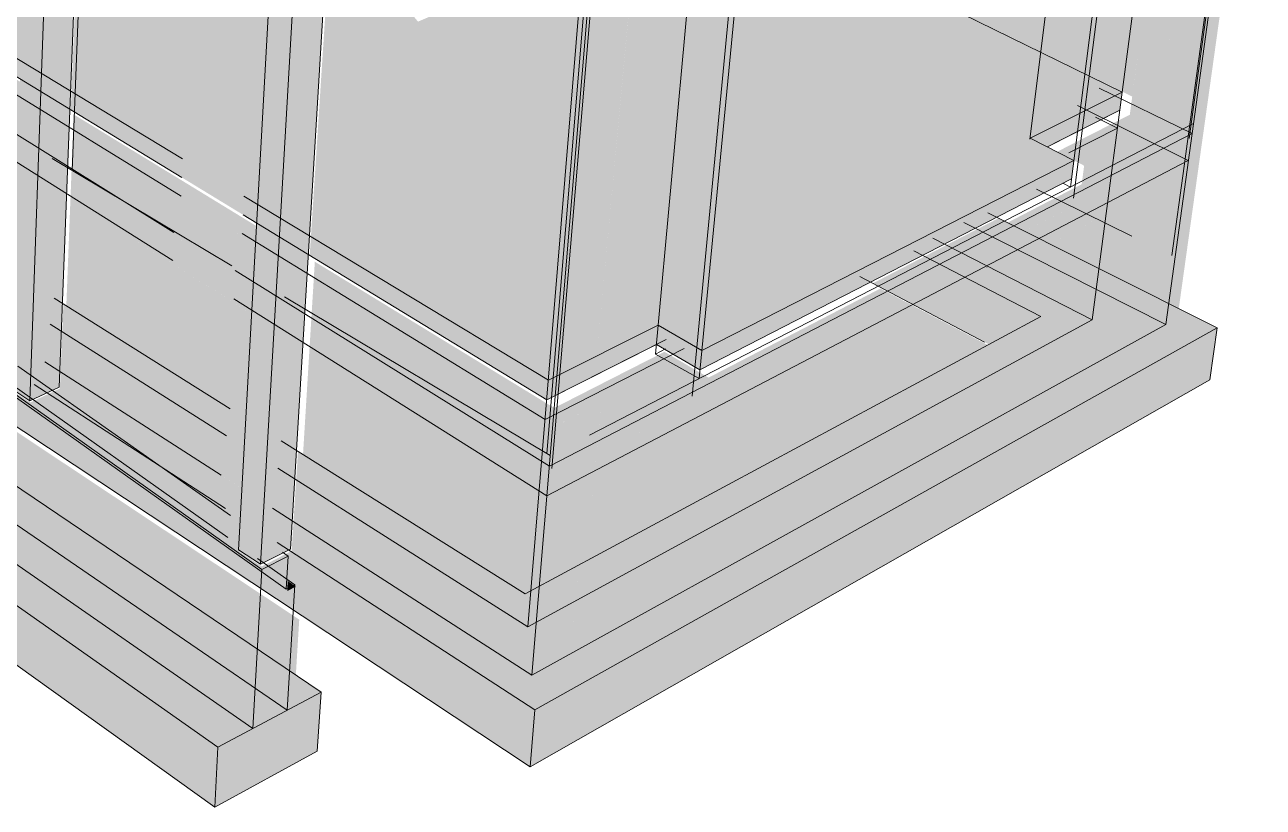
# Model space of a CAD drawing. Header units: inches. Extents: x -8026 to -8021, y -2777 to 2751.
# Drawn here: x -8021.7545 to -8021.4412, y 2749.8841 to 2750.082 of the extents above; entities that cross this region are included whole.
import ezdxf

# ---------------------------------------------------------------- set-up
doc = ezdxf.new("R2010")
doc.units = ezdxf.units.IN
doc.header["$MEASUREMENT"] = 0
for name, color, linetype, lineweight in [('A-DETL', 90, 'Continuous', 9), ('A-FLOR', 192, 'Continuous', 13), ('C-BLDG-PADS', 91, 'Continuous', 9), ('S-COLS', 52, 'Continuous', 9), ('S-COLS-1', 22, 'Continuous', 9), ('S-FNDN', 32, 'Continuous', 13)]:
    doc.layers.add(name, color=color, linetype=linetype, lineweight=lineweight)
for name, color, linetype, lineweight, transparency in [('A-WALL-PATT-1', 235, 'Continuous', 13, 0.4), ('A-WALL-PATT-3', 25, 'Continuous', 13, 0.4), ('C-BLDG-PADS-1', 91, 'Continuous', 9, 0.4), ('S-FNDN-2', 25, 'Continuous', 13, 0.4)]:
    doc.layers.add(name, color=color, linetype=linetype, lineweight=lineweight, transparency=transparency)

msp = doc.modelspace()

# ---------------------------------------------------------------- hatches: boundary and pattern name
at = {"layer": 'A-WALL-PATT-1'}
for points in [[(-8021.49492, 2750.07393), (-8021.48492, 2750.15362), (-8021.46098, 2750.16395), (-8021.46207, 2750.16437), (-8021.57784, 2750.1145), (-8021.49509, 2750.07401)], [(-8021.69424, 2749.92138), (-8021.69332, 2749.93703), (-8021.79145, 2750.0022), (-8021.79126, 2750.0108), (-8021.86283, 2750.06174), (-8021.86273, 2750.03565), (-8021.69544, 2749.92219)], [(-8021.50175, 2750.02968), (-8021.47715, 2750.0425), (-8021.47553, 2750.05467), (-8021.48912, 2750.0477), (-8021.48648, 2750.04637), (-8021.48709, 2750.04168), (-8021.50607, 2750.03184), (-8021.50414, 2750.03088)], [(-8021.48912, 2750.0477), (-8021.47633, 2750.05426), (-8021.47633, 2750.0558), (-8021.48169, 2750.0558), (-8021.49337, 2750.04986)], [(-8021.49534, 2750.02647), (-8021.48285, 2750.03305), (-8021.48614, 2750.03782), (-8021.49316, 2750.03415), (-8021.49927, 2750.02843), (-8021.49766, 2750.02763)], [(-8021.51708, 2750.02408), (-8021.50387, 2750.03091), (-8021.50816, 2750.03306), (-8021.52137, 2750.02627), (-8021.51945, 2750.02529)], [(-8021.51088, 2750.02091), (-8021.50142, 2750.02968), (-8021.50387, 2750.03091), (-8021.51708, 2750.02408)], [(-8021.51074, 2750.02084), (-8021.49753, 2750.02774), (-8021.50142, 2750.02968), (-8021.51088, 2750.02091)], [(-8021.48443, 2750.0074), (-8021.48262, 2750.02027), (-8021.49753, 2750.02774), (-8021.51074, 2750.02084), (-8021.48609, 2750.00824)], [(-8021.61646, 2749.92294), (-8021.46584, 2750.00618), (-8021.46506, 2750.01147), (-8021.47589, 2750.0169), (-8021.47664, 2750.01163), (-8021.48443, 2750.0074), (-8021.51074, 2750.02084), (-8021.52929, 2750.01102), (-8021.51044, 2750.00111), (-8021.61437, 2749.94535), (-8021.61457, 2749.94319)]]:
    msp.add_hatch(color=256, dxfattribs=at).paths.add_polyline_path(points, flags=0)
h = msp.add_hatch(color=256, dxfattribs=at)
h.paths.add_polyline_path([(-8021.48029, 2750.01893), (-8021.47808, 2750.03556), (-8021.49534, 2750.02647), (-8021.48202, 2750.01979)], flags=0)
h.paths.add_polyline_path([(-8021.47431, 2750.06385), (-8021.46098, 2750.16395), (-8021.48492, 2750.15362), (-8021.49492, 2750.07393), (-8021.47492, 2750.06414)], flags=0)
h = msp.add_hatch(color=256, dxfattribs=at)
h.paths.add_polyline_path([(-8021.69686, 2749.90399), (-8021.69561, 2749.92408), (-8021.89329, 2750.05756), (-8021.89787, 2750.0558), (-8021.89766, 2750.04326), (-8021.7102, 2749.91325)], flags=0)
h.paths.add_polyline_path([(-8021.6945, 2749.93923), (-8021.69428, 2749.94311), (-8021.79164, 2750.01221), (-8021.79183, 2750.00365), (-8021.6966, 2749.94062)], flags=0)
h.paths.add_polyline_path([(-8021.86632, 2750.06521), (-8021.87846, 2750.07382), (-8021.87845, 2750.07309), (-8021.8718, 2750.06877)], flags=0)
h = msp.add_hatch(color=256, dxfattribs=at)
h.paths.add_polyline_path([(-8021.61254, 2749.94313), (-8021.50826, 2749.99963), (-8021.5273, 2750.00965), (-8021.61054, 2749.96582), (-8021.611, 2749.96058)], flags=0)
h.paths.add_polyline_path([(-8021.46256, 2750.01004), (-8021.45747, 2750.04641), (-8021.47021, 2750.0397), (-8021.47349, 2750.01552), (-8021.46331, 2750.01041)], flags=0)
h.paths.add_polyline_path([(-8021.45651, 2750.05327), (-8021.45615, 2750.0558), (-8021.45884, 2750.05441)], flags=0)
h = msp.add_hatch(color=256, dxfattribs=at)
h.paths.add_polyline_path([(-8021.49927, 2750.02843), (-8021.49316, 2750.03415), (-8021.50175, 2750.02968)], flags=0)
h.paths.add_polyline_path([(-8021.48285, 2750.03305), (-8021.47808, 2750.03556), (-8021.47715, 2750.0425), (-8021.48614, 2750.03782)], flags=0)
h = msp.add_hatch(color=256, dxfattribs=at)
h.paths.add_polyline_path([(-8021.61009, 2749.97088), (-8021.6096, 2749.97088), (-8021.6096, 2749.97344), (-8021.60988, 2749.97329)], flags=0)
h.paths.add_polyline_path([(-8021.60457, 2749.97606), (-8021.59927, 2749.97606), (-8021.59927, 2749.97882)], flags=0)
h.paths.add_polyline_path([(-8021.59679, 2749.98012), (-8021.58661, 2749.98012), (-8021.58429, 2749.98509), (-8021.58173, 2749.98509), (-8021.58173, 2749.98797), (-8021.59221, 2749.98251)], flags=0)
h.paths.add_polyline_path([(-8021.57676, 2749.99056), (-8021.57321, 2749.99056), (-8021.57321, 2749.99242)], flags=0)
at = {"layer": 'A-WALL-PATT-3'}
for points in [[(-8021.45884, 2750.05441), (-8021.45615, 2750.0558), (-8021.44116, 2750.16294), (-8021.45426, 2750.15719), (-8021.46763, 2750.05872), (-8021.46098, 2750.05546)], [(-8021.61026, 2749.99331), (-8021.59473, 2750.00116), (-8021.5837, 2749.9947), (-8021.5721, 2750.10693), (-8021.60085, 2750.09437), (-8021.61026, 2749.99331)], [(-8021.48802, 2750.05509), (-8021.47747, 2750.06042), (-8021.47687, 2750.06499), (-8021.48609, 2750.0695), (-8021.48802, 2750.05509)], [(-8021.62621, 2749.91755), (-8021.61646, 2749.92294), (-8021.62523, 2749.92849), (-8021.62573, 2749.92294)]]:
    msp.add_hatch(color=256, dxfattribs=at).paths.add_polyline_path(points, flags=0)
h = msp.add_hatch(color=256, dxfattribs=at)
h.paths.add_polyline_path([(-8021.62247, 2749.98714), (-8021.62247, 2749.98714), (-8021.61327, 2750.09094), (-8021.6238, 2750.09617), (-8021.65504, 2750.08279), (-8021.65822, 2750.08666), (-8021.67772, 2750.09678), (-8021.68244, 2750.02367), (-8021.62247, 2749.98714)], flags=0)
h.paths.add_polyline_path([(-8021.69552, 2750.03164), (-8021.69129, 2750.10288), (-8021.69027, 2750.10329), (-8021.74009, 2750.12914), (-8021.7429, 2750.0605), (-8021.70019, 2750.03448)], flags=0)
h.paths.add_polyline_path([(-8021.75551, 2750.06818), (-8021.75308, 2750.135), (-8021.75209, 2750.13537), (-8021.78159, 2750.15068), (-8021.78302, 2750.09527), (-8021.77361, 2750.08989), (-8021.7739, 2750.07939), (-8021.75789, 2750.06963)], flags=0)
h = msp.add_hatch(color=256, dxfattribs=at)
h.paths.add_polyline_path([(-8021.62615, 2749.93576), (-8021.62464, 2749.93657), (-8021.62252, 2749.96187), (-8021.68252, 2749.99968), (-8021.6842, 2749.97226), (-8021.62841, 2749.93718)], flags=0)
h.paths.add_polyline_path([(-8021.69716, 2749.9804), (-8021.69561, 2750.00793), (-8021.74299, 2750.03779), (-8021.74407, 2750.0099), (-8021.69906, 2749.9816)], flags=0)
h.paths.add_polyline_path([(-8021.75655, 2750.01775), (-8021.75559, 2750.04573), (-8021.77398, 2750.05732), (-8021.7744, 2750.04218), (-8021.76798, 2750.03822), (-8021.76837, 2750.02518), (-8021.75757, 2750.01838)], flags=0)
h = msp.add_hatch(color=256, dxfattribs=at)
h.paths.add_polyline_path([(-8021.62621, 2749.91755), (-8021.62523, 2749.92849), (-8021.62722, 2749.92975), (-8021.62641, 2749.93888), (-8021.62791, 2749.93807), (-8021.6854, 2749.97411), (-8021.68655, 2749.95633), (-8021.62667, 2749.91785)], flags=0)
h.paths.add_polyline_path([(-8021.69929, 2749.96452), (-8021.69824, 2749.98217), (-8021.74477, 2750.01134), (-8021.74548, 2749.99421), (-8021.70018, 2749.9651)], flags=0)
h.paths.add_polyline_path([(-8021.75777, 2750.00211), (-8021.75715, 2750.0191), (-8021.76889, 2750.02646), (-8021.7685, 2750.03943), (-8021.77488, 2750.04335), (-8021.77507, 2750.03664), (-8021.78456, 2750.0326), (-8021.78487, 2750.01953), (-8021.75819, 2750.00238)], flags=0)
at = {"layer": 'C-BLDG-PADS-1'}
h = msp.add_hatch(color=256, dxfattribs=at)
h.paths.add_polyline_path([(-8021.53564, 2750.01436), (-8021.51708, 2750.02408), (-8021.52137, 2750.02627), (-8021.53993, 2750.01661), (-8021.53801, 2750.0156)], flags=0)
h.paths.add_polyline_path([(-8021.82069, 2750.09377), (-8021.81117, 2750.09737), (-8021.82538, 2750.10611), (-8021.83485, 2750.10261), (-8021.82393, 2750.0958)], flags=0)
h = msp.add_hatch(color=256, dxfattribs=at)
h.paths.add_polyline_path([(-8021.62098, 2749.98012), (-8021.62057, 2749.98509), (-8021.68115, 2750.02208), (-8021.68144, 2750.01728), (-8021.62435, 2749.98219)], flags=0)
h.paths.add_polyline_path([(-8021.60872, 2749.9864), (-8021.59072, 2749.99563), (-8021.5929, 2749.99685), (-8021.59055, 2749.99805), (-8021.59267, 2749.9993), (-8021.60829, 2749.99135), (-8021.6084, 2749.99008)], flags=0)
h.paths.add_polyline_path([(-8021.69462, 2750.02538), (-8021.69436, 2750.03014), (-8021.74215, 2750.05932), (-8021.74233, 2750.05471), (-8021.69906, 2750.02811)], flags=0)
h.paths.add_polyline_path([(-8021.75501, 2750.0625), (-8021.75485, 2750.06707), (-8021.77339, 2750.07839), (-8021.77352, 2750.07388), (-8021.75757, 2750.06407)], flags=0)
h.paths.add_polyline_path([(-8021.78294, 2750.07967), (-8021.78284, 2750.08415), (-8021.79716, 2750.0929), (-8021.79724, 2750.08846), (-8021.78322, 2750.07984)], flags=0)
h.paths.add_polyline_path([(-8021.80946, 2750.09597), (-8021.80943, 2750.09755), (-8021.81104, 2750.09694), (-8021.81051, 2750.09662)], flags=0)
h = msp.add_hatch(color=256, dxfattribs=at)
h.paths.add_polyline_path([(-8021.62189, 2749.96937), (-8021.62098, 2749.98012), (-8021.68144, 2750.01728), (-8021.68208, 2750.00692), (-8021.62431, 2749.97088)], flags=0)
h.paths.add_polyline_path([(-8021.60988, 2749.97329), (-8021.5337, 2750.01301), (-8021.53803, 2750.01529), (-8021.58151, 2749.99276), (-8021.58173, 2749.99056), (-8021.59072, 2749.99563), (-8021.60872, 2749.9864), (-8021.60963, 2749.97606)], flags=0)
h.paths.add_polyline_path([(-8021.6952, 2750.01511), (-8021.69462, 2750.02538), (-8021.74233, 2750.05471), (-8021.74272, 2750.04475), (-8021.69544, 2750.01526)], flags=0)
h.paths.add_polyline_path([(-8021.46927, 2750.04661), (-8021.45651, 2750.05327), (-8021.46763, 2750.05872), (-8021.46892, 2750.04917)], flags=0)
h.paths.add_polyline_path([(-8021.75535, 2750.05263), (-8021.75501, 2750.0625), (-8021.77352, 2750.07388), (-8021.77379, 2750.06413), (-8021.75757, 2750.05401)], flags=0)
h.paths.add_polyline_path([(-8021.78318, 2750.06999), (-8021.78294, 2750.07967), (-8021.79724, 2750.08846), (-8021.79743, 2750.07888), (-8021.78322, 2750.07001)], flags=0)
h.paths.add_polyline_path([(-8021.8096, 2750.08647), (-8021.80946, 2750.09597), (-8021.81104, 2750.09694), (-8021.82059, 2750.09332), (-8021.80999, 2750.08671)], flags=0)
h = msp.add_hatch(color=256, dxfattribs=at)
h.paths.add_polyline_path([(-8021.62252, 2749.96187), (-8021.62189, 2749.96937), (-8021.68208, 2750.00692), (-8021.68252, 2749.99968), (-8021.62435, 2749.96302)], flags=0)
h.paths.add_polyline_path([(-8021.69561, 2750.00793), (-8021.6952, 2750.01511), (-8021.74272, 2750.04475), (-8021.74299, 2750.03779), (-8021.69906, 2750.01011)], flags=0)
h.paths.add_polyline_path([(-8021.75559, 2750.04573), (-8021.75535, 2750.05263), (-8021.77379, 2750.06413), (-8021.77398, 2750.05732), (-8021.75757, 2750.04697)], flags=0)
h.paths.add_polyline_path([(-8021.78335, 2750.06322), (-8021.78322, 2750.06854), (-8021.78444, 2750.06854), (-8021.78444, 2750.06391), (-8021.78412, 2750.06371)], flags=0)
h.paths.add_polyline_path([(-8021.81199, 2750.08127), (-8021.81199, 2750.08457), (-8021.81722, 2750.08457)], flags=0)
h.paths.add_polyline_path([(-8021.81869, 2750.08549), (-8021.81869, 2750.08671), (-8021.81986, 2750.08671), (-8021.82384, 2750.09192), (-8021.82384, 2750.08874), (-8021.81948, 2750.08599)], flags=0)
h.paths.add_polyline_path([(-8021.82515, 2750.08956), (-8021.8252, 2750.09158), (-8021.82716, 2750.09083), (-8021.8252, 2750.08959)], flags=0)
h = msp.add_hatch(color=256, dxfattribs=at)
h.paths.add_polyline_path([(-8021.61873, 2749.98128), (-8021.60872, 2749.9864), (-8021.60829, 2749.99135), (-8021.6183, 2749.98624), (-8021.6184, 2749.98509)], flags=0)
h.paths.add_polyline_path([(-8021.59072, 2749.99563), (-8021.58842, 2749.99681), (-8021.59055, 2749.99805), (-8021.5929, 2749.99685), (-8021.59221, 2749.99647)], flags=0)
h.paths.add_polyline_path([(-8021.77352, 2750.07388), (-8021.77339, 2750.07839), (-8021.78284, 2750.08415), (-8021.78294, 2750.07967), (-8021.78274, 2750.07955)], flags=0)
h = msp.add_hatch(color=256, dxfattribs=at)
h.paths.add_polyline_path([(-8021.6145, 2749.97088), (-8021.60988, 2749.97329), (-8021.60872, 2749.9864), (-8021.62098, 2749.98012), (-8021.61454, 2749.98012), (-8021.61454, 2749.97088)], flags=0)
h.paths.add_polyline_path([(-8021.58173, 2749.99056), (-8021.58151, 2749.99276), (-8021.58842, 2749.99681), (-8021.59072, 2749.99563), (-8021.58563, 2749.99276)], flags=0)
h.paths.add_polyline_path([(-8021.47492, 2750.0558), (-8021.46802, 2750.0558), (-8021.46763, 2750.05872), (-8021.47454, 2750.06211), (-8021.47538, 2750.0558)], flags=0)
h.paths.add_polyline_path([(-8021.78085, 2750.06854), (-8021.77367, 2750.06854), (-8021.77352, 2750.07388), (-8021.78294, 2750.07967), (-8021.78318, 2750.06999), (-8021.78274, 2750.06972)], flags=0)
h = msp.add_hatch(color=256, dxfattribs=at)
h.paths.add_polyline_path([(-8021.62098, 2749.98012), (-8021.61873, 2749.98128), (-8021.6183, 2749.98624), (-8021.62057, 2749.98509)], flags=0)
h.paths.add_polyline_path([(-8021.47633, 2750.05426), (-8021.47553, 2750.05467), (-8021.47492, 2750.05925), (-8021.48169, 2750.0558), (-8021.47633, 2750.0558)], flags=0)
h = msp.add_hatch(color=256, dxfattribs=at)
h.paths.add_polyline_path([(-8021.61054, 2749.96582), (-8021.5273, 2750.00965), (-8021.5337, 2750.01301), (-8021.57321, 2749.99242), (-8021.57321, 2749.99056), (-8021.57676, 2749.99056), (-8021.58173, 2749.98797), (-8021.58173, 2749.98509), (-8021.58429, 2749.98509), (-8021.58661, 2749.98012), (-8021.59679, 2749.98012), (-8021.59927, 2749.97882), (-8021.59927, 2749.97606), (-8021.60457, 2749.97606), (-8021.6096, 2749.97344), (-8021.6096, 2749.97088), (-8021.61009, 2749.97088), (-8021.61034, 2749.9681)], flags=0)
h.paths.add_polyline_path([(-8021.47021, 2750.0397), (-8021.45747, 2750.04641), (-8021.45651, 2750.05327), (-8021.46927, 2750.04661)], flags=0)
for points in [[(-8021.52929, 2750.01102), (-8021.51123, 2750.02058), (-8021.51088, 2750.02091), (-8021.51708, 2750.02408), (-8021.53564, 2750.01436)], [(-8021.51123, 2750.02058), (-8021.51074, 2750.02084), (-8021.51088, 2750.02091)]]:
    msp.add_hatch(color=256, dxfattribs=at).paths.add_polyline_path(points, flags=0)
at = {"layer": 'S-COLS-1'}
for points in [[(-8021.75329, 2749.98691), (-8021.74814, 2750.13145), (-8021.7535, 2750.13423), (-8021.75836, 2749.99023)], [(-8021.75329, 2749.98691), (-8021.74582, 2749.99037), (-8021.74057, 2750.12749), (-8021.74814, 2750.13145), (-8021.75326, 2749.98781)], [(-8021.69486, 2749.94554), (-8021.68602, 2750.09911), (-8021.69199, 2750.10222), (-8021.70047, 2749.94923)], [(-8021.69486, 2749.94554), (-8021.68729, 2749.94939), (-8021.67851, 2750.09519), (-8021.68602, 2750.09911), (-8021.6948, 2749.94647)]]:
    msp.add_hatch(color=256, dxfattribs=at).paths.add_polyline_path(points, flags=0)
at = {"layer": 'S-FNDN'}
h = msp.add_hatch(color=256, dxfattribs=at)
h.paths.add_polyline_path([(-8021.58323, 2749.99962), (-8021.48908, 2750.0477), (-8021.50015, 2750.0533), (-8021.49727, 2750.07498), (-8021.57943, 2750.11519), (-8021.61353, 2750.10058), (-8021.61246, 2750.10005), (-8021.58373, 2750.11238), (-8021.5721, 2750.10693), (-8021.58291, 2750.00262)], flags=0)
h.paths.add_polyline_path([(-8021.78302, 2750.09527), (-8021.78164, 2750.14872), (-8021.79623, 2750.15631), (-8021.79731, 2750.10343), (-8021.78318, 2750.09535)], flags=0)
h.paths.add_polyline_path([(-8021.80951, 2750.1104), (-8021.80868, 2750.16279), (-8021.84692, 2750.18271), (-8021.84703, 2750.13183), (-8021.81076, 2750.11111)], flags=0)
h.paths.add_polyline_path([(-8021.85879, 2750.13854), (-8021.8589, 2750.18895), (-8021.89299, 2750.2067), (-8021.89229, 2750.15768), (-8021.8589, 2750.13861)], flags=0)
h.paths.add_polyline_path([(-8021.90364, 2750.16416), (-8021.90442, 2750.20652), (-8021.93828, 2750.19657), (-8021.93789, 2750.18373), (-8021.9045, 2750.16466)], flags=0)
h.paths.add_polyline_path([(-8021.9499, 2750.19059), (-8021.94999, 2750.19313), (-8021.95284, 2750.19227), (-8021.95134, 2750.19141)], flags=0)
for points in [[(-8021.5837, 2749.9947), (-8021.48968, 2750.04304), (-8021.48908, 2750.0477), (-8021.58323, 2749.99962)], [(-8021.70647, 2749.88411), (-8021.70565, 2749.89928), (-8021.89995, 2750.03585), (-8021.89972, 2750.02261), (-8021.71414, 2749.88961)], [(-8021.62548, 2749.90878), (-8021.45279, 2750.00533), (-8021.46506, 2750.01147), (-8021.46584, 2750.00618), (-8021.62621, 2749.91755), (-8021.64437, 2749.92922), (-8021.65125, 2749.92552), (-8021.62624, 2749.90927)], [(-8021.62669, 2749.89435), (-8021.45467, 2749.99218), (-8021.45279, 2750.00533), (-8021.62548, 2749.90878), (-8021.6263, 2749.89899)], [(-8021.62669, 2749.89435), (-8021.62548, 2749.90878), (-8021.65125, 2749.92552), (-8021.6523, 2749.9113), (-8021.63365, 2749.89895)], [(-8021.70647, 2749.88411), (-8021.68053, 2749.89826), (-8021.67958, 2749.91325), (-8021.70565, 2749.89928)]]:
    msp.add_hatch(color=256, dxfattribs=at).paths.add_polyline_path(points, flags=0)
h = msp.add_hatch(color=256, dxfattribs=at)
h.paths.add_polyline_path([(-8021.70565, 2749.89928), (-8021.69686, 2749.90399), (-8021.89766, 2750.04326), (-8021.90589, 2750.04005), (-8021.71235, 2749.90399)], flags=0)
h.paths.add_polyline_path([(-8021.68817, 2749.90864), (-8021.67958, 2749.91325), (-8021.68751, 2749.91861), (-8021.68786, 2749.91325)], flags=0)
h = msp.add_hatch(color=256, dxfattribs=at)
h.paths.add_polyline_path([(-8021.65125, 2749.92552), (-8021.64437, 2749.92922), (-8021.68655, 2749.95633), (-8021.68702, 2749.94894), (-8021.68719, 2749.94885), (-8021.65349, 2749.92697)], flags=0)
h.paths.add_polyline_path([(-8021.69974, 2749.95701), (-8021.69929, 2749.96452), (-8021.74548, 2749.99421), (-8021.74565, 2749.98999), (-8021.74744, 2749.98916), (-8021.72531, 2749.97362), (-8021.7002, 2749.95731)], flags=0)
h.paths.add_polyline_path([(-8021.75797, 2749.99655), (-8021.75777, 2750.00211), (-8021.78487, 2750.01953), (-8021.78848, 2750.01797), (-8021.7582, 2749.99671)], flags=0)
h = msp.add_hatch(color=256, dxfattribs=at)
h.paths.add_polyline_path([(-8021.6523, 2749.9113), (-8021.65125, 2749.92552), (-8021.68719, 2749.94885), (-8021.68883, 2749.948), (-8021.68765, 2749.94717), (-8021.688, 2749.94134), (-8021.68598, 2749.93991), (-8021.68634, 2749.93383), (-8021.66159, 2749.91744)], flags=0)
h.paths.add_polyline_path([(-8021.69981, 2749.95571), (-8021.69974, 2749.95701), (-8021.72531, 2749.97362), (-8021.7002, 2749.95598)], flags=0)
at = {"layer": 'S-FNDN-2'}
h = msp.add_hatch(color=256, dxfattribs=at)
h.paths.add_polyline_path([(-8021.47349, 2750.01552), (-8021.47021, 2750.0397), (-8021.47808, 2750.03556), (-8021.48029, 2750.01893), (-8021.47492, 2750.01623)], flags=0)
h.paths.add_polyline_path([(-8021.46763, 2750.05872), (-8021.45287, 2750.16745), (-8021.46098, 2750.16395), (-8021.47454, 2750.06211), (-8021.47319, 2750.06145)], flags=0)
h = msp.add_hatch(color=256, dxfattribs=at)
h.paths.add_polyline_path([(-8021.61646, 2749.92294), (-8021.61437, 2749.94535), (-8021.62641, 2749.93888), (-8021.62722, 2749.92975), (-8021.62147, 2749.92611)], flags=0)
h.paths.add_polyline_path([(-8021.62247, 2749.98714), (-8021.61026, 2749.99331), (-8021.60086, 2750.09438), (-8021.61246, 2750.10005), (-8021.62247, 2749.98714)], flags=0)
h = msp.add_hatch(color=256, dxfattribs=at)
h.paths.add_polyline_path([(-8021.6926, 2749.94459), (-8021.68765, 2749.94717), (-8021.68883, 2749.948), (-8021.69378, 2749.94543), (-8021.69322, 2749.94503)], flags=0)
h.paths.add_polyline_path([(-8021.70013, 2749.94992), (-8021.69981, 2749.95571), (-8021.74744, 2749.98916), (-8021.75234, 2749.98686), (-8021.7002, 2749.94997)], flags=0)
h.paths.add_polyline_path([(-8021.75816, 2749.99098), (-8021.75797, 2749.99655), (-8021.80056, 2750.02646), (-8021.80423, 2750.02488), (-8021.79155, 2750.01664), (-8021.79155, 2750.01459), (-8021.7582, 2749.991)], flags=0)
h.paths.add_polyline_path([(-8021.81074, 2750.0291), (-8021.81067, 2750.03356), (-8021.8489, 2750.06041), (-8021.85365, 2750.05853), (-8021.82688, 2750.03959), (-8021.81077, 2750.02912)], flags=0)
h.paths.add_polyline_path([(-8021.85862, 2750.06204), (-8021.85863, 2750.06724), (-8021.87853, 2750.08121), (-8021.87848, 2750.07609), (-8021.8589, 2750.06224)], flags=0)
h = msp.add_hatch(color=256, dxfattribs=at)
h.paths.add_polyline_path([(-8021.68815, 2749.93876), (-8021.688, 2749.94134), (-8021.69378, 2749.94543), (-8021.69457, 2749.94502), (-8021.7002, 2749.94872), (-8021.70013, 2749.94992), (-8021.75235, 2749.98686), (-8021.75312, 2749.98649), (-8021.7582, 2749.98981), (-8021.7582, 2749.991), (-8021.79159, 2750.01462), (-8021.79164, 2750.01221), (-8021.68974, 2749.93989)], flags=0)
h.paths.add_polyline_path([(-8021.82688, 2750.03959), (-8021.85365, 2750.05853), (-8021.85442, 2750.05823), (-8021.85862, 2750.06095), (-8021.85862, 2750.06204), (-8021.87848, 2750.07609), (-8021.87846, 2750.07382), (-8021.86632, 2750.06521), (-8021.84948, 2750.05426)], flags=0)
for points in [[(-8021.49586, 2750.05113), (-8021.48802, 2750.05509), (-8021.48609, 2750.0695), (-8021.49727, 2750.07498), (-8021.50015, 2750.0533), (-8021.49586, 2750.05113)], [(-8021.47808, 2750.03556), (-8021.47021, 2750.0397), (-8021.46802, 2750.0558), (-8021.47538, 2750.0558), (-8021.47754, 2750.03959)], [(-8021.48443, 2750.0074), (-8021.47664, 2750.01163), (-8021.47589, 2750.0169), (-8021.48262, 2750.02027), (-8021.48431, 2750.00824)], [(-8021.62048, 2749.96058), (-8021.61054, 2749.96582), (-8021.60988, 2749.97329), (-8021.61454, 2749.97088), (-8021.61454, 2749.98012), (-8021.62098, 2749.98012), (-8021.62252, 2749.96187)], [(-8021.62464, 2749.93657), (-8021.61254, 2749.94313), (-8021.61054, 2749.96582), (-8021.62048, 2749.96058), (-8021.62252, 2749.96187), (-8021.62441, 2749.93934)], [(-8021.68815, 2749.93876), (-8021.68598, 2749.93991), (-8021.688, 2749.94134), (-8021.68809, 2749.9399)], [(-8021.68606, 2749.91583), (-8021.68509, 2749.93156), (-8021.69332, 2749.93703), (-8021.69424, 2749.92138), (-8021.68639, 2749.91606)]]:
    msp.add_hatch(color=256, dxfattribs=at).paths.add_polyline_path(points, flags=0)
h = msp.add_hatch(color=256, dxfattribs=at)
h.paths.add_polyline_path([(-8021.69686, 2749.90399), (-8021.68817, 2749.90864), (-8021.68751, 2749.91861), (-8021.69561, 2749.92408), (-8021.69628, 2749.91325)], flags=0)
h.paths.add_polyline_path([(-8021.68634, 2749.93383), (-8021.68598, 2749.93991), (-8021.68815, 2749.93876), (-8021.69428, 2749.94311), (-8021.6945, 2749.93923), (-8021.68764, 2749.93469)], flags=0)
h.paths.add_polyline_path([(-8021.688, 2749.94134), (-8021.68765, 2749.94717), (-8021.6926, 2749.94459), (-8021.68816, 2749.94145)], flags=0)

# ---------------------------------------------------------------- linework, layer by layer
at = {"layer": 'A-DETL'}
for p, q in [((-8021.44502, 2750.16379), (-8021.46017, 2750.05371)), ((-8021.44474, 2750.16319), (-8021.45989, 2750.05328)), ((-8021.4748, 2750.15007), (-8021.48916, 2750.03812)), ((-8021.73941, 2750.12603), (-8021.74254, 2750.04512)), ((-8021.57432, 2750.10664), (-8021.58568, 2749.98811)), ((-8021.61267, 2750.09071), (-8021.62241, 2749.9736)), ((-8021.61102, 2750.09062), (-8021.62114, 2749.96974)), ((-8021.46017, 2750.05371), (-8021.46121, 2750.04621)), ((-8021.46121, 2750.04621), (-8021.46432, 2750.02361))]:
    msp.add_line(p, q, dxfattribs=at)
at = {"layer": 'A-FLOR'}
for p, q in [((-8021.76763, 2750.07557), (-8021.7148, 2750.04338)), ((-8021.71499, 2750.03869), (-8021.76772, 2750.07104)), ((-8021.49418, 2750.05198), (-8021.47747, 2750.06042)), ((-8021.48363, 2750.05863), (-8021.47807, 2750.05587)), ((-8021.47807, 2750.05587), (-8021.49034, 2750.04963)), ((-8021.69929, 2750.03394), (-8021.62247, 2749.98714)), ((-8021.62288, 2749.9822), (-8021.69952, 2750.0292)), ((-8021.58769, 2750.0001), (-8021.62288, 2749.9822)), ((-8021.62247, 2749.98714), (-8021.59221, 2750.00243))]:
    msp.add_line(p, q, dxfattribs=at)
at = {"layer": 'C-BLDG-PADS'}
for p, q in [((-8021.45918, 2750.05448), (-8021.48264, 2750.06599)), ((-8021.76964, 2750.06235), (-8021.71683, 2750.02948)), ((-8021.48813, 2750.06156), (-8021.46012, 2750.04767)), ((-8021.71712, 2750.0224), (-8021.76977, 2750.05551)), ((-8021.6218, 2749.97033), (-8021.45918, 2750.05448)), ((-8021.46012, 2750.04767), (-8021.62243, 2749.96287)), ((-8021.70134, 2750.01984), (-8021.6218, 2749.97033)), ((-8021.62243, 2749.96287), (-8021.70167, 2750.0127))]:
    msp.add_line(p, q, dxfattribs=at)
at = {"layer": 'S-COLS'}
for p, q in [((-8021.74814, 2750.13139), (-8021.75329, 2749.98691)), ((-8021.74582, 2749.99037), (-8021.74058, 2750.12709)), ((-8021.70047, 2749.94923), (-8021.692, 2750.10215)), ((-8021.68603, 2750.09904), (-8021.69486, 2749.94554)), ((-8021.68729, 2749.94939), (-8021.67854, 2750.09474)), ((-8021.75329, 2749.98691), (-8021.75836, 2749.99023)), ((-8021.74582, 2749.99037), (-8021.75329, 2749.98691)), ((-8021.69486, 2749.94554), (-8021.70047, 2749.94923)), ((-8021.68729, 2749.94939), (-8021.69486, 2749.94554))]:
    msp.add_line(p, q, dxfattribs=at)
at = {"layer": 'S-FNDN'}
for p, q in [((-8021.48443, 2750.0074), (-8021.46341, 2750.16753)), ((-8021.46584, 2750.00618), (-8021.44414, 2750.16345)), ((-8021.50018, 2750.05306), (-8021.48767, 2750.15422)), ((-8021.47607, 2750.14952), (-8021.48994, 2750.04096)), ((-8021.47687, 2750.06499), (-8021.60358, 2750.12702)), ((-8021.58445, 2750.11271), (-8021.59495, 2749.99873)), ((-8021.58391, 2749.99252), (-8021.57285, 2750.10728)), ((-8021.62722, 2749.92975), (-8021.61311, 2750.10042)), ((-8021.69453, 2749.94427), (-8021.90437, 2750.093)), ((-8021.62621, 2749.91755), (-8021.6118, 2750.09028)), ((-8021.89656, 2750.0869), (-8021.68842, 2749.93924)), ((-8021.76753, 2750.08011), (-8021.7146, 2750.04808)), ((-8021.7148, 2750.04338), (-8021.76763, 2750.07557)), ((-8021.50015, 2750.0533), (-8021.47687, 2750.06499)), ((-8021.47747, 2750.06042), (-8021.49579, 2750.05117)), ((-8021.67958, 2749.91325), (-8021.89323, 2750.05758)), ((-8021.45883, 2750.05701), (-8021.61166, 2749.97821)), ((-8021.48908, 2750.0477), (-8021.50015, 2750.0533)), ((-8021.68817, 2749.90864), (-8021.89542, 2750.0505)), ((-8021.74765, 2750.04817), (-8021.70211, 2750.02105)), ((-8021.58323, 2749.99962), (-8021.48908, 2750.0477)), ((-8021.89766, 2750.04326), (-8021.69686, 2749.90399)), ((-8021.48968, 2750.04304), (-8021.5837, 2749.9947)), ((-8021.49187, 2750.04191), (-8021.48994, 2750.04096)), ((-8021.69907, 2750.03868), (-8021.62206, 2749.99209)), ((-8021.49856, 2750.04046), (-8021.47438, 2750.02856)), ((-8021.89995, 2750.03587), (-8021.70565, 2749.89928)), ((-8021.45279, 2750.00533), (-8021.51085, 2750.03441)), ((-8021.62247, 2749.98714), (-8021.69929, 2750.03394)), ((-8021.46584, 2750.00618), (-8021.51693, 2750.03198)), ((-8021.52475, 2750.02799), (-8021.48443, 2750.0074)), ((-8021.70647, 2749.88411), (-8021.89972, 2750.02261)), ((-8021.52961, 2750.02483), (-8021.49741, 2750.00824)), ((-8021.51167, 2750.00176), (-8021.54327, 2750.01837)), ((-8021.70259, 2749.98489), (-8021.74714, 2750.01282)), ((-8021.68885, 2750.01316), (-8021.62157, 2749.9731)), ((-8021.70349, 2749.97806), (-8021.74808, 2750.0063)), ((-8021.49741, 2750.00824), (-8021.62791, 2749.93807)), ((-8021.48443, 2750.0074), (-8021.62722, 2749.92975)), ((-8021.62621, 2749.91755), (-8021.46584, 2750.00618)), ((-8021.79183, 2750.00365), (-8021.62669, 2749.89435)), ((-8021.62548, 2749.90878), (-8021.45279, 2750.00533)), ((-8021.62206, 2749.99209), (-8021.59428, 2750.00604)), ((-8021.59428, 2750.00604), (-8021.58323, 2749.99962)), ((-8021.45467, 2749.99218), (-8021.45279, 2750.00533)), ((-8021.59473, 2750.00116), (-8021.62247, 2749.98714)), ((-8021.59495, 2749.99873), (-8021.59245, 2750)), ((-8021.5837, 2749.9947), (-8021.59473, 2750.00116)), ((-8021.74947, 2749.99678), (-8021.70482, 2749.96808)), ((-8021.58391, 2749.99252), (-8021.59495, 2749.99873)), ((-8021.76158, 2749.99365), (-8021.70316, 2749.95233)), ((-8021.70249, 2749.95787), (-8021.75628, 2749.99563)), ((-8021.75214, 2749.99104), (-8021.70379, 2749.95964)), ((-8021.45467, 2749.99218), (-8021.62669, 2749.89435)), ((-8021.62791, 2749.93807), (-8021.68964, 2749.97678)), ((-8021.62722, 2749.92975), (-8021.69053, 2749.96985)), ((-8021.69186, 2749.95975), (-8021.62621, 2749.91755)), ((-8021.69064, 2749.9511), (-8021.62548, 2749.90878)), ((-8021.69563, 2749.94701), (-8021.68624, 2749.94037)), ((-8021.68792, 2749.94764), (-8021.69453, 2749.94427)), ((-8021.68792, 2749.94764), (-8021.68935, 2749.94865)), ((-8021.68842, 2749.93924), (-8021.68792, 2749.94764)), ((-8021.69686, 2749.90399), (-8021.69453, 2749.94427)), ((-8021.68624, 2749.94037), (-8021.68842, 2749.93924)), ((-8021.68624, 2749.94037), (-8021.68817, 2749.90864)), ((-8021.67958, 2749.91325), (-8021.70565, 2749.89928)), ((-8021.68053, 2749.89826), (-8021.67958, 2749.91325)), ((-8021.62548, 2749.90878), (-8021.62669, 2749.89435)), ((-8021.70565, 2749.89928), (-8021.70647, 2749.88411)), ((-8021.70647, 2749.88411), (-8021.68053, 2749.89826))]:
    msp.add_line(p, q, dxfattribs=at)

doc.saveas('drawing.dxf')
